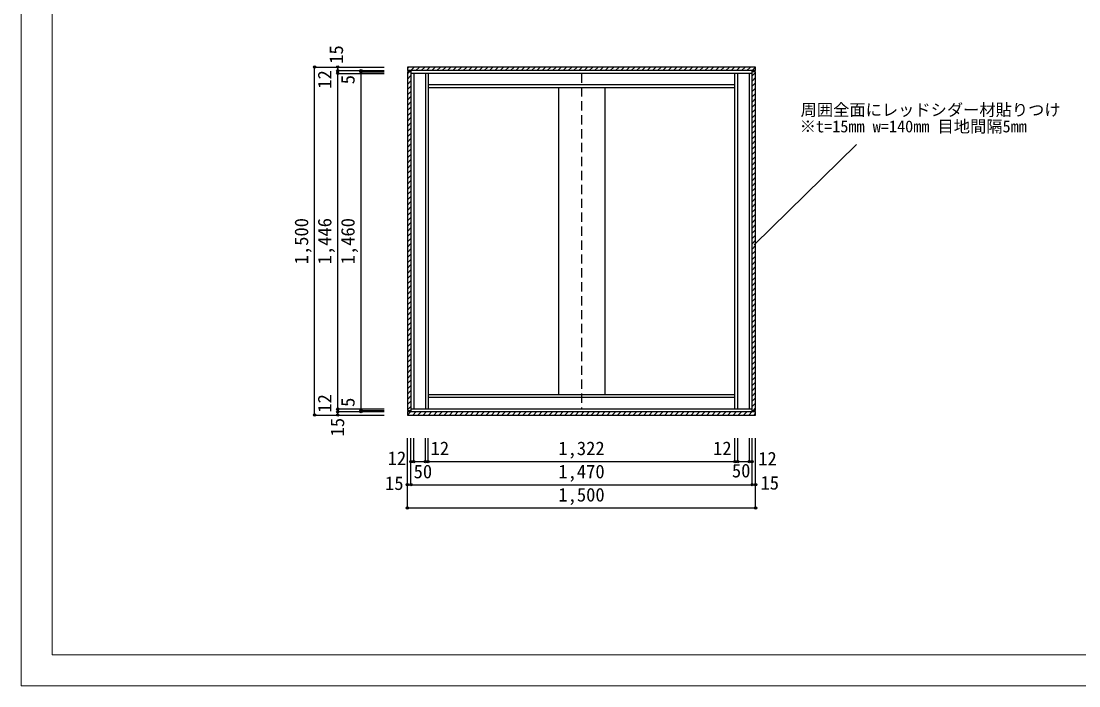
# Model space of a CAD drawing. Units: millimetres at full size, sheet at 1:20. Extents: x -4200 to 4200, y -2970 to 2970.
# Drawn here: x -4200 to 357, y -2970 to -105 of the extents above; entities that cross this region are included whole.
import ezdxf
from ezdxf.enums import TextEntityAlignment as Align

# ---------------------------------------------------------------- set-up
doc = ezdxf.new("R2010")
doc.units = ezdxf.units.MM
doc.header["$LTSCALE"] = 20
doc.header["$PDMODE"] = 32
doc.header["$PDSIZE"] = 10
doc.linetypes.add('DASHED2', pattern=[3, 2, -1])
doc.layers.add('0-0', color=7, linetype='Continuous', lineweight=18)
doc.layers.add('1-0', color=7, linetype='Continuous')
doc.styles.add('ＭＳ ゴシック', font='')
doc.styles.get('ＭＳ ゴシック').set_extended_font_data('MS Gothic')

msp = doc.modelspace()

# ---------------------------------------------------------------- linework, layer by layer
at = {"layer": '0-0'}
msp.add_line((-4066.67, -2836.67), (4066.67, -2836.67), dxfattribs=at)
msp.add_lwpolyline([(4200, 2970), (-4200, 2970), (-4200, -2970), (4200, -2970)], close=True, dxfattribs=at)
msp.add_lwpolyline([(4066.67, 2836.67), (-4066.67, 2836.67), (-4066.67, -2836.67)], dxfattribs=at)
at = {"layer": '1-0'}
for p, q in [((-2935.76, -1803.04), (-2935.76, -303.04)), ((-2935.76, -303.04), (-2635.76, -303.04)), ((-2835.76, -318.04), (-2835.76, -303.04)), ((-2835.76, -303.04), (-2635.76, -303.04)), ((-2835.76, -330.04), (-2835.76, -318.04)), ((-2835.76, -318.04), (-2635.76, -318.04)), ((-2735.76, -323.04), (-2735.76, -318.04)), ((-2735.76, -318.04), (-2635.76, -318.04)), ((-1035.76, -303.04), (-2535.76, -303.04)), ((-2535.76, -303.04), (-2535.76, -318.04)), ((-2535.76, -309.46), (-2529.34, -303.04)), ((-1035.76, -318.04), (-2535.76, -318.04)), ((-2521.71, -318.04), (-2506.71, -303.04)), ((-2520.76, -318.04), (-2520.76, -1788.04)), ((-2499.08, -318.04), (-2484.08, -303.04)), ((-2476.46, -318.04), (-2461.46, -303.04)), ((-2453.83, -318.04), (-2438.83, -303.04)), ((-2431.2, -318.04), (-2416.2, -303.04)), ((-2408.57, -318.04), (-2393.57, -303.04)), ((-2385.95, -318.04), (-2370.95, -303.04)), ((-2363.32, -318.04), (-2348.32, -303.04)), ((-2340.69, -318.04), (-2325.69, -303.04)), ((-2318.07, -318.04), (-2303.07, -303.04)), ((-2295.44, -318.04), (-2280.44, -303.04)), ((-2272.81, -318.04), (-2257.81, -303.04)), ((-2250.18, -318.04), (-2235.18, -303.04)), ((-2227.56, -318.04), (-2212.56, -303.04)), ((-2204.93, -318.04), (-2189.93, -303.04)), ((-2182.3, -318.04), (-2167.3, -303.04)), ((-2159.67, -318.04), (-2144.67, -303.04)), ((-2137.05, -318.04), (-2122.05, -303.04)), ((-2114.42, -318.04), (-2099.42, -303.04)), ((-2091.79, -318.04), (-2076.79, -303.04)), ((-2069.16, -318.04), (-2054.16, -303.04)), ((-2046.54, -318.04), (-2031.54, -303.04)), ((-2023.91, -318.04), (-2008.91, -303.04)), ((-2001.28, -318.04), (-1986.28, -303.04)), ((-1978.65, -318.04), (-1963.65, -303.04)), ((-1956.03, -318.04), (-1941.03, -303.04)), ((-1933.4, -318.04), (-1918.4, -303.04)), ((-1910.77, -318.04), (-1895.77, -303.04)), ((-1888.14, -318.04), (-1873.14, -303.04)), ((-1865.52, -318.04), (-1850.52, -303.04)), ((-1842.89, -318.04), (-1827.89, -303.04)), ((-1820.26, -318.04), (-1805.26, -303.04)), ((-1797.63, -318.04), (-1782.63, -303.04)), ((-1775.01, -318.04), (-1760.01, -303.04)), ((-1752.38, -318.04), (-1737.38, -303.04)), ((-1729.75, -318.04), (-1714.75, -303.04)), ((-1707.13, -318.04), (-1692.13, -303.04)), ((-1684.5, -318.04), (-1669.5, -303.04)), ((-1661.87, -318.04), (-1646.87, -303.04)), ((-1639.24, -318.04), (-1624.24, -303.04)), ((-1616.62, -318.04), (-1601.62, -303.04)), ((-1593.99, -318.04), (-1578.99, -303.04)), ((-1571.36, -318.04), (-1556.36, -303.04)), ((-1548.73, -318.04), (-1533.73, -303.04)), ((-1526.11, -318.04), (-1511.11, -303.04)), ((-1503.48, -318.04), (-1488.48, -303.04)), ((-1480.85, -318.04), (-1465.85, -303.04)), ((-1458.22, -318.04), (-1443.22, -303.04)), ((-1435.6, -318.04), (-1420.6, -303.04)), ((-1412.97, -318.04), (-1397.97, -303.04)), ((-1390.34, -318.04), (-1375.34, -303.04)), ((-1367.71, -318.04), (-1352.71, -303.04)), ((-1345.09, -318.04), (-1330.09, -303.04)), ((-1322.46, -318.04), (-1307.46, -303.04)), ((-1299.83, -318.04), (-1284.83, -303.04)), ((-1277.2, -318.04), (-1262.2, -303.04)), ((-1254.58, -318.04), (-1239.58, -303.04)), ((-1231.95, -318.04), (-1216.95, -303.04)), ((-1209.32, -318.04), (-1194.32, -303.04)), ((-1186.69, -318.04), (-1171.69, -303.04)), ((-1164.07, -318.04), (-1149.07, -303.04)), ((-1141.44, -318.04), (-1126.44, -303.04)), ((-1118.81, -318.04), (-1103.81, -303.04)), ((-1096.18, -318.04), (-1081.18, -303.04)), ((-1073.56, -318.04), (-1058.56, -303.04)), ((-1050.93, -318.04), (-1035.93, -303.04)), ((-1050.76, -1788.04), (-1050.76, -318.04)), ((-1035.76, -318.04), (-1035.76, -303.04)), ((-2835.76, -330.04), (-2635.76, -330.04)), ((-2835.76, -1776.04), (-2835.76, -330.04)), ((-2735.76, -1783.04), (-2735.76, -323.04)), ((-2735.76, -323.04), (-2635.76, -323.04)), ((-2520.76, -323.04), (-2535.76, -323.04)), ((-2535.76, -323.04), (-2535.76, -1783.04)), ((-2535.76, -332.09), (-2526.71, -323.04)), ((-2535.76, -354.72), (-2520.76, -339.72)), ((-2535.76, -377.34), (-2520.76, -362.34)), ((-1050.76, -330.04), (-2520.76, -330.04)), ((-2508.76, -330.04), (-2508.76, -1776.04)), ((-2458.76, -330.04), (-2458.76, -1776.04)), ((-2446.76, -330.04), (-2446.76, -1776.04)), ((-1124.76, -1776.04), (-1124.76, -330.04)), ((-1112.76, -1776.04), (-1112.76, -330.04)), ((-1062.76, -1776.04), (-1062.76, -330.04)), ((-1035.76, -323.04), (-1050.76, -323.04)), ((-1050.76, -340.5), (-1035.76, -325.5)), ((-1050.76, -363.13), (-1035.76, -348.13)), ((-1035.76, -1783.04), (-1035.76, -323.04)), ((-2535.76, -399.97), (-2520.76, -384.97)), ((-2535.76, -422.6), (-2520.76, -407.6)), ((-1124.76, -380.04), (-2446.76, -380.04)), ((-1124.76, -392.04), (-2446.76, -392.04)), ((-1885.76, -392.04), (-1885.76, -1714.04)), ((-1685.76, -392.04), (-1685.76, -1714.04)), ((-1050.76, -385.75), (-1035.76, -370.75)), ((-1050.76, -408.38), (-1035.76, -393.38)), ((-2535.76, -445.23), (-2520.76, -430.23)), ((-2535.76, -467.85), (-2520.76, -452.85)), ((-1050.76, -431.01), (-1035.76, -416.01)), ((-1050.76, -453.63), (-1035.76, -438.63)), ((-2535.76, -490.48), (-2520.76, -475.48)), ((-2535.76, -513.11), (-2520.76, -498.11)), ((-1050.76, -476.26), (-1035.76, -461.26)), ((-1050.76, -498.89), (-1035.76, -483.89)), ((-2535.76, -535.73), (-2520.76, -520.73)), ((-2535.76, -558.36), (-2520.76, -543.36)), ((-1050.76, -521.52), (-1035.76, -506.52)), ((-1050.76, -544.14), (-1035.76, -529.14)), ((-2535.76, -580.99), (-2520.76, -565.99)), ((-2535.76, -603.62), (-2520.76, -588.62)), ((-1050.76, -566.77), (-1035.76, -551.77)), ((-1050.76, -589.4), (-1035.76, -574.4)), ((-2535.76, -626.24), (-2520.76, -611.24)), ((-2535.76, -648.87), (-2520.76, -633.87)), ((-1050.76, -612.03), (-1035.76, -597.03)), ((-1050.76, -634.65), (-1035.76, -619.65)), ((-601.1, -636), (-1042.12, -1068.65)), ((-2535.76, -671.5), (-2520.76, -656.5)), ((-2535.76, -694.13), (-2520.76, -679.13)), ((-1050.76, -657.28), (-1035.76, -642.28)), ((-1050.76, -679.91), (-1035.76, -664.91)), ((-2535.76, -716.75), (-2520.76, -701.75)), ((-2535.76, -739.38), (-2520.76, -724.38)), ((-1050.76, -702.54), (-1035.76, -687.54)), ((-1050.76, -725.16), (-1035.76, -710.16)), ((-2535.76, -762.01), (-2520.76, -747.01)), ((-2535.76, -784.64), (-2520.76, -769.64)), ((-1050.76, -747.79), (-1035.76, -732.79)), ((-1050.76, -770.42), (-1035.76, -755.42)), ((-2535.76, -807.26), (-2520.76, -792.26)), ((-2535.76, -829.89), (-2520.76, -814.89)), ((-1050.76, -793.05), (-1035.76, -778.05)), ((-1050.76, -815.67), (-1035.76, -800.67)), ((-2535.76, -852.52), (-2520.76, -837.52)), ((-2535.76, -875.15), (-2520.76, -860.15)), ((-1050.76, -838.3), (-1035.76, -823.3)), ((-1050.76, -860.93), (-1035.76, -845.93)), ((-2535.76, -897.77), (-2520.76, -882.77)), ((-2535.76, -920.4), (-2520.76, -905.4)), ((-1050.76, -883.56), (-1035.76, -868.56)), ((-1050.76, -906.18), (-1035.76, -891.18)), ((-2535.76, -943.03), (-2520.76, -928.03)), ((-2535.76, -965.66), (-2520.76, -950.66)), ((-1050.76, -928.81), (-1035.76, -913.81)), ((-1050.76, -951.44), (-1035.76, -936.44)), ((-2535.76, -988.28), (-2520.76, -973.28)), ((-2535.76, -1010.91), (-2520.76, -995.91)), ((-1050.76, -974.07), (-1035.76, -959.07)), ((-1050.76, -996.69), (-1035.76, -981.69)), ((-2535.76, -1033.54), (-2520.76, -1018.54)), ((-2535.76, -1056.17), (-2520.76, -1041.17)), ((-1050.76, -1019.32), (-1035.76, -1004.32)), ((-1050.76, -1041.95), (-1035.76, -1026.95)), ((-2535.76, -1078.79), (-2520.76, -1063.79)), ((-2535.76, -1101.42), (-2520.76, -1086.42)), ((-1050.76, -1064.57), (-1035.76, -1049.57)), ((-1050.76, -1087.2), (-1035.76, -1072.2)), ((-2535.76, -1124.05), (-2520.76, -1109.05)), ((-2535.76, -1146.68), (-2520.76, -1131.68)), ((-1050.76, -1109.83), (-1035.76, -1094.83)), ((-1050.76, -1132.46), (-1035.76, -1117.46)), ((-2535.76, -1169.3), (-2520.76, -1154.3)), ((-2535.76, -1191.93), (-2520.76, -1176.93)), ((-1050.76, -1155.08), (-1035.76, -1140.08)), ((-1050.76, -1177.71), (-1035.76, -1162.71)), ((-2535.76, -1214.56), (-2520.76, -1199.56)), ((-2535.76, -1237.18), (-2520.76, -1222.18)), ((-1050.76, -1200.34), (-1035.76, -1185.34)), ((-1050.76, -1222.97), (-1035.76, -1207.97)), ((-2535.76, -1259.81), (-2520.76, -1244.81)), ((-2535.76, -1282.44), (-2520.76, -1267.44)), ((-1050.76, -1245.59), (-1035.76, -1230.59)), ((-1050.76, -1268.22), (-1035.76, -1253.22)), ((-2535.76, -1305.07), (-2520.76, -1290.07)), ((-2535.76, -1327.69), (-2520.76, -1312.69)), ((-1050.76, -1290.85), (-1035.76, -1275.85)), ((-1050.76, -1313.48), (-1035.76, -1298.48)), ((-1050.76, -1336.1), (-1035.76, -1321.1)), ((-2535.76, -1350.32), (-2520.76, -1335.32)), ((-2535.76, -1372.95), (-2520.76, -1357.95)), ((-1050.76, -1358.73), (-1035.76, -1343.73)), ((-1050.76, -1381.36), (-1035.76, -1366.36)), ((-2535.76, -1395.58), (-2520.76, -1380.58)), ((-2535.76, -1418.2), (-2520.76, -1403.2)), ((-1050.76, -1403.99), (-1035.76, -1388.99)), ((-1050.76, -1426.61), (-1035.76, -1411.61)), ((-2535.76, -1440.83), (-2520.76, -1425.83)), ((-2535.76, -1463.46), (-2520.76, -1448.46)), ((-1050.76, -1449.24), (-1035.76, -1434.24)), ((-1050.76, -1471.87), (-1035.76, -1456.87)), ((-2535.76, -1486.09), (-2520.76, -1471.09)), ((-2535.76, -1508.71), (-2520.76, -1493.71)), ((-1050.76, -1494.5), (-1035.76, -1479.5)), ((-1050.76, -1517.12), (-1035.76, -1502.12)), ((-2535.76, -1531.34), (-2520.76, -1516.34)), ((-2535.76, -1553.97), (-2520.76, -1538.97)), ((-1050.76, -1539.75), (-1035.76, -1524.75)), ((-1050.76, -1562.38), (-1035.76, -1547.38)), ((-2535.76, -1576.6), (-2520.76, -1561.6)), ((-2535.76, -1599.22), (-2520.76, -1584.22)), ((-1050.76, -1585.01), (-1035.76, -1570.01)), ((-1050.76, -1607.63), (-1035.76, -1592.63)), ((-2535.76, -1621.85), (-2520.76, -1606.85)), ((-2535.76, -1644.48), (-2520.76, -1629.48)), ((-1050.76, -1630.26), (-1035.76, -1615.26)), ((-1050.76, -1652.89), (-1035.76, -1637.89)), ((-2535.76, -1667.11), (-2520.76, -1652.11)), ((-2535.76, -1689.73), (-2520.76, -1674.73)), ((-1050.76, -1675.52), (-1035.76, -1660.52)), ((-1050.76, -1698.14), (-1035.76, -1683.14)), ((-2535.76, -1712.36), (-2520.76, -1697.36)), ((-2535.76, -1734.99), (-2520.76, -1719.99)), ((-2446.76, -1714.04), (-1124.76, -1714.04)), ((-2446.76, -1726.04), (-1124.76, -1726.04)), ((-1050.76, -1720.77), (-1035.76, -1705.77)), ((-1050.76, -1743.4), (-1035.76, -1728.4)), ((-2835.76, -1788.04), (-2835.76, -1776.04)), ((-2835.76, -1776.04), (-2635.76, -1776.04)), ((-2535.76, -1757.62), (-2520.76, -1742.62)), ((-2535.76, -1780.24), (-2520.76, -1765.24)), ((-2520.76, -1776.04), (-1050.76, -1776.04)), ((-1050.76, -1766.02), (-1035.76, -1751.02)), ((-1045.15, -1783.04), (-1035.76, -1773.65)), ((-2935.76, -1803.04), (-2635.76, -1803.04)), ((-2835.76, -1803.04), (-2835.76, -1788.04)), ((-2835.76, -1788.04), (-2635.76, -1788.04)), ((-2835.76, -1803.04), (-2635.76, -1803.04)), ((-2735.76, -1788.04), (-2735.76, -1783.04)), ((-2735.76, -1783.04), (-2635.76, -1783.04)), ((-2535.76, -1783.04), (-2520.76, -1783.04)), ((-2535.76, -1788.04), (-1035.76, -1788.04)), ((-2535.76, -1788.04), (-2535.76, -1803.04)), ((-2535.76, -1802.87), (-2520.93, -1788.04)), ((-2535.76, -1803.04), (-1035.76, -1803.04)), ((-2513.3, -1803.04), (-2498.3, -1788.04)), ((-2490.68, -1803.04), (-2475.68, -1788.04)), ((-2468.05, -1803.04), (-2453.05, -1788.04)), ((-2445.42, -1803.04), (-2430.42, -1788.04)), ((-2422.79, -1803.04), (-2407.79, -1788.04)), ((-2400.17, -1803.04), (-2385.17, -1788.04)), ((-2377.54, -1803.04), (-2362.54, -1788.04)), ((-2354.91, -1803.04), (-2339.91, -1788.04)), ((-2332.28, -1803.04), (-2317.28, -1788.04)), ((-2309.66, -1803.04), (-2294.66, -1788.04)), ((-2287.03, -1803.04), (-2272.03, -1788.04)), ((-2264.4, -1803.04), (-2249.4, -1788.04)), ((-2241.77, -1803.04), (-2226.77, -1788.04)), ((-2219.15, -1803.04), (-2204.15, -1788.04)), ((-2196.52, -1803.04), (-2181.52, -1788.04)), ((-2173.89, -1803.04), (-2158.89, -1788.04)), ((-2151.26, -1803.04), (-2136.26, -1788.04)), ((-2128.64, -1803.04), (-2113.64, -1788.04)), ((-2106.01, -1803.04), (-2091.01, -1788.04)), ((-2083.38, -1803.04), (-2068.38, -1788.04)), ((-2060.75, -1803.04), (-2045.75, -1788.04)), ((-2038.13, -1803.04), (-2023.13, -1788.04)), ((-2015.5, -1803.04), (-2000.5, -1788.04)), ((-1992.87, -1803.04), (-1977.87, -1788.04)), ((-1970.24, -1803.04), (-1955.24, -1788.04)), ((-1947.62, -1803.04), (-1932.62, -1788.04)), ((-1924.99, -1803.04), (-1909.99, -1788.04)), ((-1902.36, -1803.04), (-1887.36, -1788.04)), ((-1879.73, -1803.04), (-1864.73, -1788.04)), ((-1857.11, -1803.04), (-1842.11, -1788.04)), ((-1834.48, -1803.04), (-1819.48, -1788.04)), ((-1811.85, -1803.04), (-1796.85, -1788.04)), ((-1789.23, -1803.04), (-1774.23, -1788.04)), ((-1766.6, -1803.04), (-1751.6, -1788.04)), ((-1743.97, -1803.04), (-1728.97, -1788.04)), ((-1721.34, -1803.04), (-1706.34, -1788.04)), ((-1698.72, -1803.04), (-1683.72, -1788.04)), ((-1676.09, -1803.04), (-1661.09, -1788.04)), ((-1653.46, -1803.04), (-1638.46, -1788.04)), ((-1630.83, -1803.04), (-1615.83, -1788.04)), ((-1608.21, -1803.04), (-1593.21, -1788.04)), ((-1585.58, -1803.04), (-1570.58, -1788.04)), ((-1562.95, -1803.04), (-1547.95, -1788.04)), ((-1540.32, -1803.04), (-1525.32, -1788.04)), ((-1517.7, -1803.04), (-1502.7, -1788.04)), ((-1495.07, -1803.04), (-1480.07, -1788.04)), ((-1472.44, -1803.04), (-1457.44, -1788.04)), ((-1449.81, -1803.04), (-1434.81, -1788.04)), ((-1427.19, -1803.04), (-1412.19, -1788.04)), ((-1404.56, -1803.04), (-1389.56, -1788.04)), ((-1381.93, -1803.04), (-1366.93, -1788.04)), ((-1359.3, -1803.04), (-1344.3, -1788.04)), ((-1336.68, -1803.04), (-1321.68, -1788.04)), ((-1314.05, -1803.04), (-1299.05, -1788.04)), ((-1291.42, -1803.04), (-1276.42, -1788.04)), ((-1268.79, -1803.04), (-1253.79, -1788.04)), ((-1246.17, -1803.04), (-1231.17, -1788.04)), ((-1223.54, -1803.04), (-1208.54, -1788.04)), ((-1200.91, -1803.04), (-1185.91, -1788.04)), ((-1178.28, -1803.04), (-1163.28, -1788.04)), ((-1155.66, -1803.04), (-1140.66, -1788.04)), ((-1133.03, -1803.04), (-1118.03, -1788.04)), ((-1110.4, -1803.04), (-1095.4, -1788.04)), ((-1087.78, -1803.04), (-1072.78, -1788.04)), ((-1065.15, -1803.04), (-1050.15, -1788.04)), ((-1050.76, -1783.04), (-1035.76, -1783.04)), ((-1042.52, -1803.04), (-1035.76, -1796.28)), ((-1035.76, -1803.04), (-1035.76, -1788.04)), ((-2535.76, -2103.04), (-2535.76, -1903.04)), ((-2535.76, -2203.04), (-2535.76, -1903.04)), ((-2520.76, -2003.04), (-2520.76, -1903.04)), ((-2520.76, -2103.04), (-2520.76, -1903.04)), ((-2508.76, -2003.04), (-2508.76, -1903.04)), ((-2458.76, -2003.04), (-2458.76, -1903.04)), ((-2446.76, -2003.04), (-2446.76, -1903.04)), ((-1124.76, -2003.04), (-1124.76, -1903.04)), ((-1112.76, -2003.04), (-1112.76, -1903.04)), ((-1062.76, -2003.04), (-1062.76, -1903.04)), ((-1050.76, -2003.04), (-1050.76, -1903.04)), ((-1050.76, -2103.04), (-1050.76, -1903.04)), ((-1035.76, -2103.04), (-1035.76, -1903.04)), ((-1035.76, -2203.04), (-1035.76, -1903.04)), ((-2520.76, -2003.04), (-2508.76, -2003.04)), ((-2508.76, -2003.04), (-2458.76, -2003.04)), ((-2458.76, -2003.04), (-2446.76, -2003.04)), ((-2446.76, -2003.04), (-1124.76, -2003.04)), ((-1124.76, -2003.04), (-1112.76, -2003.04)), ((-1112.76, -2003.04), (-1062.76, -2003.04)), ((-1062.76, -2003.04), (-1050.76, -2003.04)), ((-2535.76, -2103.04), (-2520.76, -2103.04)), ((-2520.76, -2103.04), (-1050.76, -2103.04)), ((-1050.76, -2103.04), (-1035.76, -2103.04)), ((-2535.76, -2203.04), (-1035.76, -2203.04))]:
    msp.add_line(p, q, dxfattribs=at)
at = {"layer": '1-0', "linetype": 'DASHED2'}
msp.add_line((-1785.76, -330.04), (-1785.76, -1776.04), dxfattribs=at)
at = {"layer": '1-0'}
for p in [(-2935.76, -303.04), (-2835.76, -303.04), (-2835.76, -318.04), (-2735.76, -318.04), (-2735.76, -323.04), (-2835.76, -330.04), (-2835.76, -1776.04), (-2935.76, -1803.04), (-2835.76, -1788.04), (-2835.76, -1803.04), (-2735.76, -1783.04), (-2735.76, -1788.04), (-2520.76, -2003.04), (-2508.76, -2003.04), (-2458.76, -2003.04), (-2446.76, -2003.04), (-1124.76, -2003.04), (-1112.76, -2003.04), (-1062.76, -2003.04), (-1050.76, -2003.04), (-2535.76, -2103.04), (-2520.76, -2103.04), (-1050.76, -2103.04), (-1035.76, -2103.04), (-2535.76, -2203.04), (-1035.76, -2203.04)]:
    msp.add_point(p, dxfattribs=at)

# ---------------------------------------------------------------- texts
at = {"layer": '1-0', "style": 'ＭＳ ゴシック'}
for s, p in [('15', (-2795.7, -288.65)), ('12', (-2845.76, -396.16)), ('5', (-2745.76, -376.9)), ('1,500', (-2945.76, -1153.04)), ('1,446', (-2845.76, -1153.04)), ('1,460', (-2745.76, -1153.04)), ('12', (-2845.76, -1792.46)), ('5', (-2745.76, -1767.56)), ('15', (-2790.86, -1894.66))]:
    msp.add_text(s, height=58.65, rotation=90, dxfattribs=at).set_placement(p, align=Align.BOTTOM_LEFT)
for s, height, p in [('周囲全面にレッドシダー材貼りつけ', 51.32, (-841.97, -528.23)), ('※t=15mm w=140mm 目地間隔5mm', 51.32, (-845.83, -599.63)), ('12', 58.65, (-2436.1, -1993.04)), ('1,322', 58.65, (-1885.76, -1993.04)), ('12', 58.65, (-1219.22, -1993.04)), ('12', 58.65, (-2620.95, -2035.41)), ('12', 58.65, (-1024.67, -2037.71)), ('50', 58.65, (-2509.2, -2093.01)), ('1,470', 58.65, (-1885.76, -2093.04)), ('50', 58.65, (-1138.06, -2089.06)), ('15', 58.65, (-2632.32, -2143.3)), ('15', 58.65, (-1014.96, -2141.67)), ('1,500', 58.65, (-1885.76, -2193.04))]:
    msp.add_text(s, height=height, dxfattribs=at).set_placement(p, align=Align.BOTTOM_LEFT)

doc.saveas('drawing.dxf')
